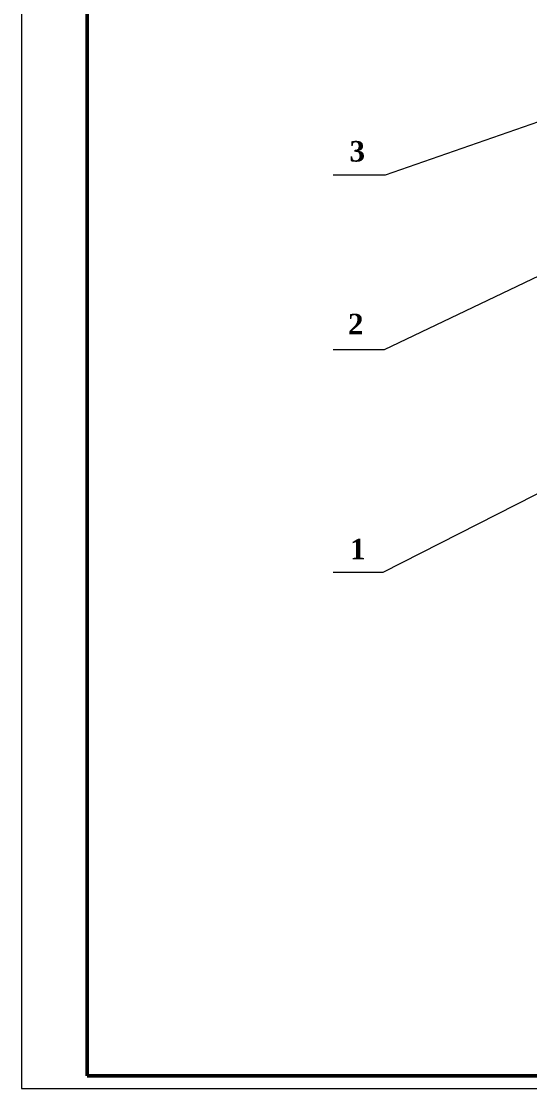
# Model space of a CAD drawing. Header units: inches. Extents: x -122986 to 27550, y -4965 to 6170.
# Drawn here: x 2096.6 to 2297.1, y 399.2 to 820.4 of the extents above; entities that cross this region are included whole.
import ezdxf

# ---------------------------------------------------------------- set-up
doc = ezdxf.new("R2010")
doc.units = ezdxf.units.IN
doc.header["$LTSCALE"] = 2
doc.header["$MEASUREMENT"] = 0
doc.layers.add('1 mãnh', color=7, linetype='Continuous', lineweight=5)
doc.layers.add('1 Đậm', color=7, linetype='Continuous', lineweight=50)
doc.styles.add('vn', font='VTIMEN.TTF', dxfattribs={"height": 4})

msp = doc.modelspace()

# ---------------------------------------------------------------- linework, layer by layer
at = {"layer": '1 mãnh', "lineweight": 13, "ltscale": 15}
for p, q in [((2345.89, 796.48), (2240.075, 759.765)), ((2240.075, 759.765), (2219.641, 759.765)), ((2330.002, 733.866), (2239.717, 690.719)), ((2239.717, 690.719), (2219.641, 690.719)), ((2336.362, 652.493), (2239.22, 602.851)), ((2239.22, 602.851), (2219.641, 602.851))]:
    msp.add_line(p, q, dxfattribs=at)
at = {"layer": '1 mãnh', "ltscale": 15}
msp.add_lwpolyline([(2096.626, 399.211), (3285.626, 399.211), (3285.626, 1240.211), (2096.626, 1240.211)], close=True, dxfattribs=at)
at = {"layer": '1 Đậm', "ltscale": 0.2}
msp.add_lwpolyline([(2122.626, 404.211), (3280.626, 404.211), (3280.626, 1234.211), (2122.626, 1234.211)], close=True, dxfattribs=at)

# ---------------------------------------------------------------- texts
at = {"layer": '1 mãnh', "lineweight": 13, "ltscale": 2, "char_height": 8.12308, "width": 14.69244, "attachment_point": 1, "style": 'vn'}
for s, insert in [('\\A1;\\pi4.7843;{\\fTimes New Roman|b1|i0|c0|p18;3}', (2221.286, 773.208)), ('\\A1;\\pi4.7813;{\\fTimes New Roman|b1|i0|c0|p18;2}', (2220.663, 705.004)), ('\\A1;\\pi5.1981;{\\fTimes New Roman|b1|i0|c0|p18;1}', (2221.099, 616.243))]:
    msp.add_mtext(s, dxfattribs=dict(at, insert=insert))

doc.saveas('drawing.dxf')
